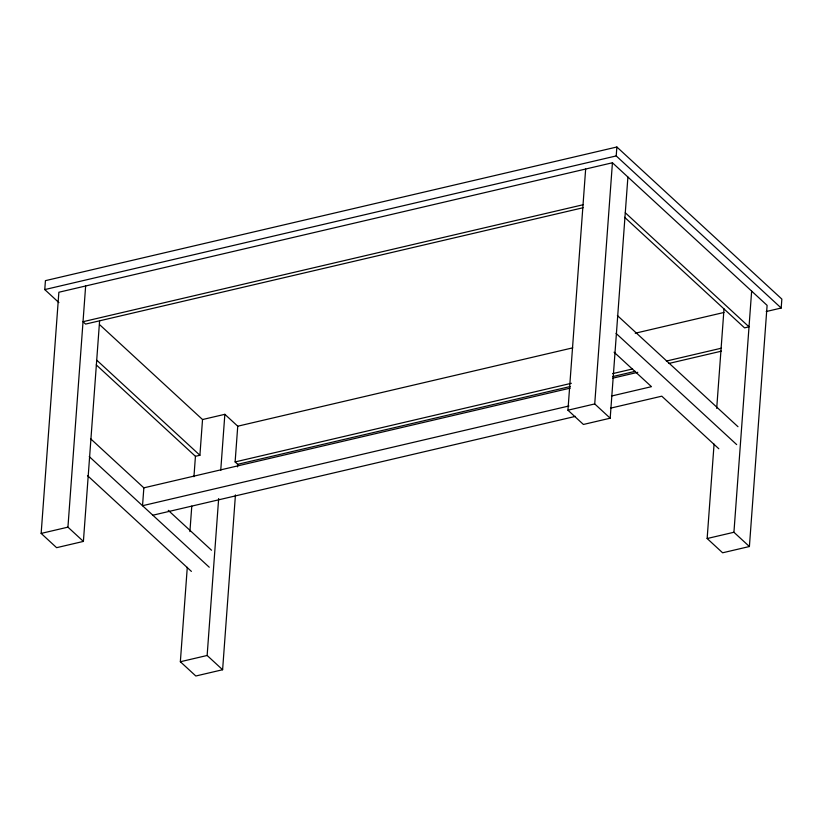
<?xml version="1.0" encoding="UTF-8"?>
<svg xmlns="http://www.w3.org/2000/svg" width="823" height="823" viewBox="0 0 823 823"><rect width="100%" height="100%" fill="white"/><g stroke="black" fill="none" stroke-linecap="round" stroke-linejoin="round"><path stroke-width="1.23" d="M58.917 302.617L44.771 289.583L45.43 280.653L616.869 146.998L781.85 299.088L781.192 308.028L766.192 311.536M99.614 320.661L83.401 541.411L56.612 547.676L41.15 533.417L58.865 292.247L612.435 162.769L767.108 305.364L749.403 546.523L722.615 552.789L707.142 538.53L714.076 444.111M83.401 541.411L67.939 527.152L85.643 285.982M90.551 438.71L143.85 487.844L142.533 505.713L568.94 405.976M235.44 494.921L222.611 669.737L195.823 676.002L180.35 661.743L187.284 567.325M189.907 531.596L191.79 506.073M193.94 476.723L195.442 456.312L96.26 364.877M195.442 456.312L199.907 455.263L202.53 419.535L99.573 324.622M222.611 669.737L207.139 655.478L218.661 498.532M220.729 470.458L224.854 414.319L202.53 419.535M237.508 466.857L237.693 464.306L235.121 461.929L237.744 426.201L224.854 414.319M627.908 177.027L610.193 418.197L583.414 424.462L567.942 410.204L585.657 169.034M610.193 418.197L594.731 403.939L612.435 162.769M781.192 308.028L616.211 155.928L616.869 146.998M716.699 408.383L724.014 308.851M749.403 546.523L733.931 532.265L751.646 291.105M44.771 289.583L616.211 155.928M583.023 204.762L83.02 321.711L85.602 324.087L583.106 207.725M237.744 426.201L572.746 347.841M635.243 333.222L723.993 312.462M235.121 461.929L571.368 383.281M612.621 373.632L632.62 368.951M666.373 361.06L721.37 348.191M237.693 464.306L570.195 386.532M612.703 376.595L635.202 371.327M668.945 363.437L721.452 351.154M143.85 487.844L570.246 388.117M612.765 378.169L637.774 372.315M611.458 396.038L651.466 386.676L614.071 352.193M41.15 533.417L67.939 527.152M567.942 410.204L594.731 403.939M152.841 515.219L575.493 416.366M610.512 408.167L661.785 396.182L718.818 448.761M180.35 661.743L207.139 655.478M707.142 538.53L733.931 532.265M625.285 212.756L749.023 326.834L744.558 327.873L624.595 217.282M617.373 315.528L737.984 426.715M616.057 333.387L736.667 444.585M96.949 360.351L199.907 455.263M168.262 510.353L211.511 550.227M89.234 456.58L209.258 567.232M87.485 475.601L191.399 571.399"/></g></svg>
